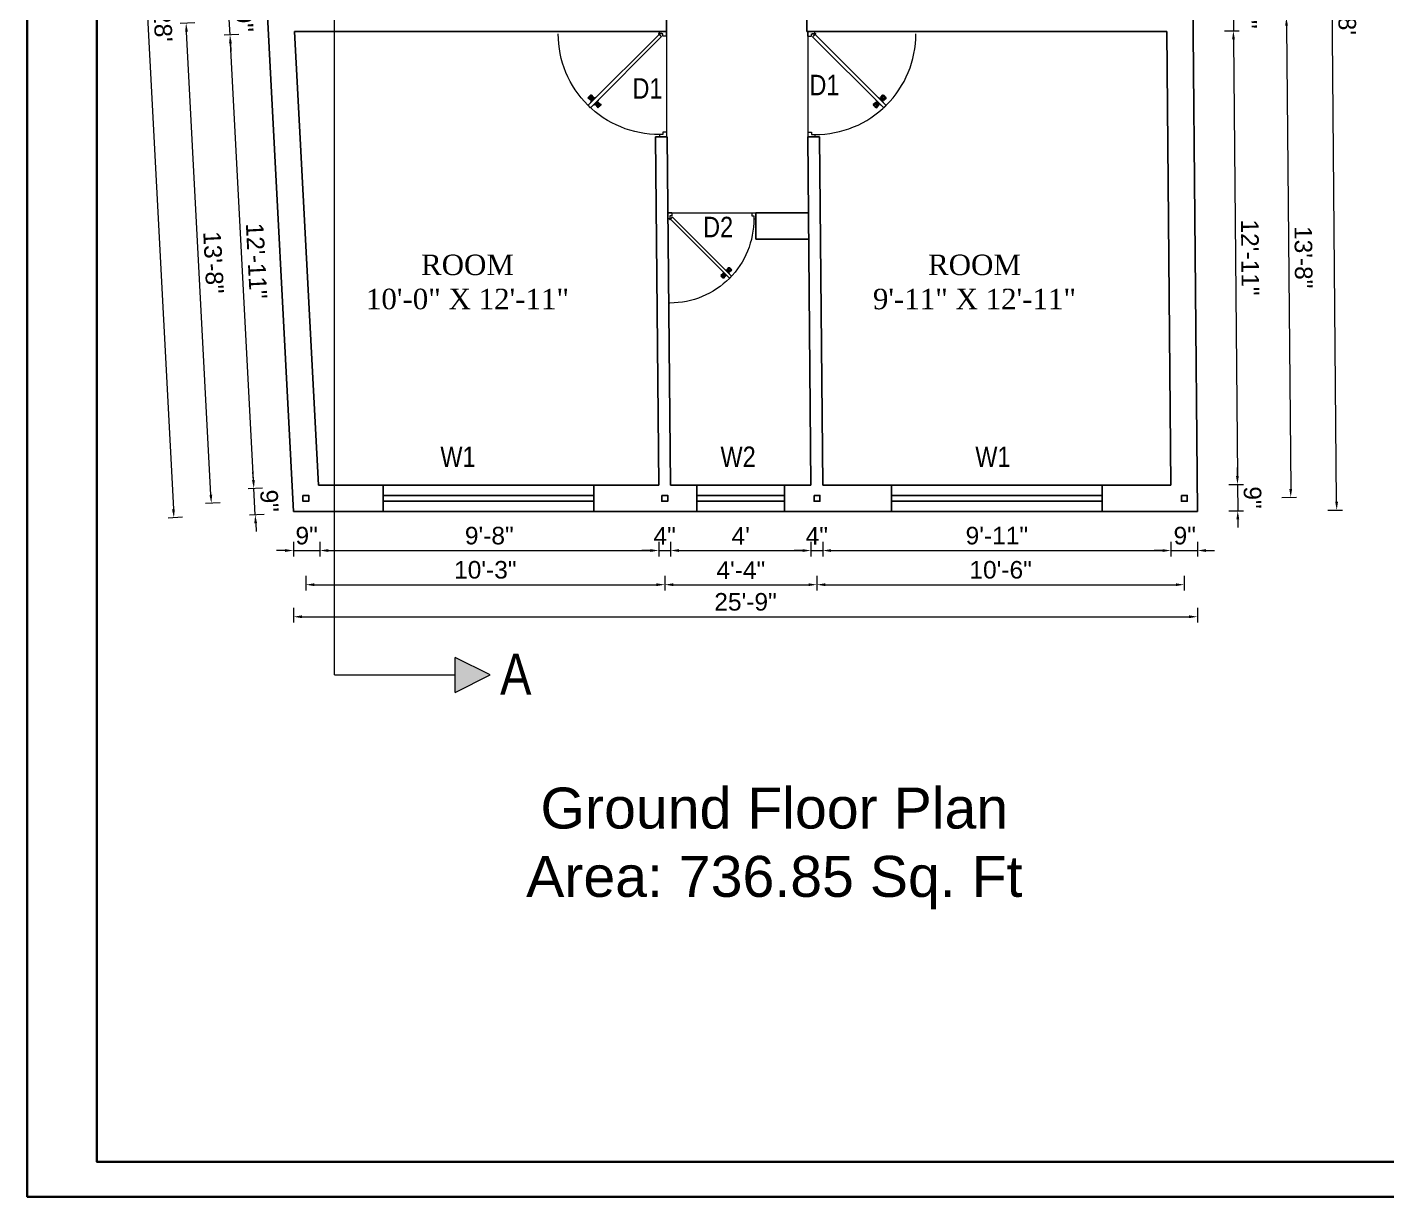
# Model space of a CAD drawing. Header units: inches. Extents: x 380359 to 404964, y -48881 to -44155.
# Drawn here: x 395601 to 396065.6, y -48221.1 to -47821.4 of the extents above; entities that cross this region are included whole.
import ezdxf

# ---------------------------------------------------------------- set-up
doc = ezdxf.new("R2010")
doc.units = ezdxf.units.IN
doc.header["$LTSCALE"] = 2
doc.header["$MEASUREMENT"] = 0
doc.header["$PDMODE"] = 34
doc.layers.get('0').update_dxf_attribs({"linetype": 'CONTINUOUS'})
doc.layers.get('DEFPOINTS').update_dxf_attribs({"color": 141, "linetype": 'CONTINUOUS'})
for name, color, linetype, lineweight in [('DOOR & WIN', 1, 'CONTINUOUS', 25), ('PUERTAS', 7, 'CONTINUOUS', 9), ('steps', 253, 'CONTINUOUS', 20)]:
    doc.layers.add(name, color=color, linetype=linetype, lineweight=lineweight)
doc.layers.add('Normal Wall', color=7, linetype='CONTINUOUS', lineweight=35, true_color=0xffaf89)
doc.styles.add('Lettring Text', font='arial.ttf')
doc.styles.get("Standard").update_dxf_attribs({"font": 'ARIALN.TTF'})
doc.dimstyles.new('Copy of Standard', dxfattribs={"dimtxt": 6, "dimasz": 2.875, "dimexe": 2, "dimexo": 4, "dimgap": 2, "dimtad": 1, "dimdec": 0, "dimrnd": 1, "dimzin": 0, "dimdsep": 46, "dimlunit": 4, "dimtxsty": 'Lettring Text', "dimcen": 0.1, "dimclrd": 7, "dimclre": 7, "dimclrt": 7, "dimazin": 0, "dimtfac": 0.645, "dimtdec": 0, "dimtmove": 1, "dimatfit": 0, "dimfxl": 3, "dimfxlon": 1, "dimtfillclr": 256, "dimtolj": 1, "dimtzin": 0, "dimlwd": -1, "dimlwe": -1, "dimarcsym": 2})

# ---------------------------------------------------------------- blocks, each defined once
blk = doc.blocks.new('2ft6in')
at = {"layer": 'PUERTAS', "color": 2}
for p, q in [((0.84, 2.1), (21.02, 22.28)), ((21.71, 21.6), (1.47, 1.37)), ((18.33, 21.76), (18.31, 21.77)), ((21.71, 21.6), (21.02, 22.28)), ((21.18, 18.9), (21.2, 18.89)), ((0, 2), (0, 0)), ((0.6, 2), (0, 2)), ((1.33, 0), (0, 0)), ((0.6, 1.26), (0.6, 2.04)), ((0.67, 1.26), (0.6, 1.26)), ((0.67, 1.26), (0.67, 2.01)), ((0.67, 1), (0.67, 1.26)), ((1.33, 1), (0.67, 1)), ((1.31, 1.53), (0.79, 2.06)), ((1.36, 1.58), (0.81, 2.12)), ((1.36, 1.58), (1.31, 1.53)), ((1.47, 1.37), (1.31, 1.53)), ((1.33, 0), (1.33, 1)), ((28.67, 0), (28.67, 1)), ((28.67, 1), (29.33, 1)), ((28.67, 0), (30, 0)), ((29.33, 1), (29.33, 2)), ((29.33, 2), (30, 2)), ((30, 0), (30, 2))]:
    blk.add_line(p, q, dxfattribs=at)
at = {"layer": 'PUERTAS', "color": 8}
for p, q in [((18.81, 20.78), (18.04, 21.4)), ((18.86, 20.83), (18.08, 21.46)), ((18.95, 20.92), (18.2, 21.58)), ((18.44, 21.9), (18.31, 21.77)), ((19.07, 21.03), (18.34, 21.72)), ((18.44, 21.9), (18.56, 22.02)), ((18.58, 22.01), (18.56, 22.02)), ((19.3, 21.26), (18.61, 22)), ((19.42, 21.38), (18.75, 22.14)), ((19.51, 21.48), (18.88, 22.26)), ((18.91, 20.27), (19.19, 20.69)), ((19.55, 21.53), (18.93, 22.3)), ((19.13, 20.8), (19.03, 20.9)), ((19.15, 20.82), (19.05, 20.92)), ((19.09, 20.44), (19.25, 20.76)), ((19.19, 20.87), (19.1, 20.96)), ((19.25, 20.93), (19.16, 21.02)), ((19.28, 20.63), (19.32, 20.83)), ((19.4, 21.08), (19.31, 21.17)), ((19.47, 21.15), (19.38, 21.24)), ((19.43, 20.78), (19.4, 20.9)), ((19.51, 21.19), (19.42, 21.28)), ((19.55, 20.91), (19.43, 20.94)), ((19.53, 21.21), (19.44, 21.3)), ((19.7, 21.06), (19.51, 21.01)), ((19.89, 21.24), (19.58, 21.08)), ((20.07, 21.42), (19.64, 21.15)), ((19.69, 19.49), (20.12, 19.76)), ((19.87, 19.67), (20.18, 19.83)), ((20.06, 19.85), (20.25, 19.9)), ((20.21, 20), (20.33, 19.97)), ((20.21, 19.38), (20.83, 18.61)), ((20.23, 19.7), (20.32, 19.61)), ((20.25, 19.72), (20.34, 19.63)), ((20.25, 19.43), (20.88, 18.65)), ((20.29, 19.76), (20.38, 19.67)), ((20.33, 20.13), (20.36, 20.01)), ((20.34, 19.53), (21, 18.77)), ((20.36, 19.83), (20.45, 19.74)), ((20.48, 20.28), (20.44, 20.08)), ((20.46, 19.64), (21.14, 18.91)), ((20.5, 19.98), (20.6, 19.89)), ((20.67, 20.47), (20.51, 20.15)), ((20.85, 20.64), (20.57, 20.22)), ((20.57, 20.04), (20.66, 19.95)), ((20.61, 20.09), (20.7, 19.99)), ((20.63, 20.11), (20.72, 20.01)), ((20.69, 19.87), (21.42, 19.19)), ((20.81, 19.99), (21.56, 19.33)), ((20.9, 20.08), (21.68, 19.45)), ((20.95, 20.13), (21.72, 19.51)), ((21.32, 19.01), (21.2, 18.89)), ((21.32, 19.01), (21.44, 19.14)), ((21.43, 19.15), (21.44, 19.14)), ((0, 0), (30, 0))]:
    blk.add_line(p, q, dxfattribs=at)
at = {"layer": 'PUERTAS', "color": 1}
for p, q in [((18.06, 21.44), (18.48, 21.86)), ((18.74, 20.79), (18.06, 21.34)), ((18.08, 21.51), (18.45, 21.88)), ((18.11, 21.49), (18.08, 21.51)), ((18.82, 22.25), (18.45, 21.88)), ((18.9, 22.28), (18.48, 21.86)), ((18.84, 22.23), (18.82, 22.25)), ((18.83, 20.8), (19.18, 21.15)), ((18.84, 20.21), (19.1, 20.6)), ((18.85, 20.11), (18.84, 20.12)), ((18.92, 20.89), (18.93, 20.88)), ((19.54, 21.59), (18.99, 22.27)), ((19.02, 20.88), (19.24, 21.1)), ((19.12, 20.8), (19.03, 20.89)), ((19.1, 20.7), (19.11, 20.69)), ((19.1, 20.6), (19.1, 20.6)), ((19.11, 20.79), (19.33, 21.01)), ((19.54, 21.5), (19.18, 21.15)), ((19.45, 21.31), (19.24, 21.1)), ((19.55, 21.22), (19.33, 21.01)), ((19.45, 21.41), (19.45, 21.41)), ((19.54, 21.22), (19.45, 21.31)), ((19.53, 19.43), (19.54, 19.42)), ((19.64, 21.23), (19.64, 21.23)), ((19.64, 19.42), (20.02, 19.67)), ((19.74, 21.24), (19.73, 21.23)), ((20.12, 21.49), (19.74, 21.24)), ((20.02, 19.67), (20.03, 19.68)), ((20.12, 19.68), (20.12, 19.68)), ((20.21, 19.69), (20.43, 19.9)), ((20.22, 21.48), (20.22, 21.49)), ((20.22, 19.41), (20.57, 19.76)), ((20.22, 19.69), (20.31, 19.6)), ((20.22, 19.32), (20.76, 18.64)), ((20.31, 19.6), (20.52, 19.81)), ((20.31, 19.5), (20.31, 19.5)), ((20.65, 20.12), (20.43, 19.9)), ((20.74, 20.03), (20.52, 19.81)), ((20.93, 20.11), (20.57, 19.76)), ((20.64, 20.11), (20.73, 20.02)), ((20.66, 20.31), (20.65, 20.31)), ((20.65, 20.21), (20.65, 20.22)), ((20.91, 20.7), (20.66, 20.31)), ((20.84, 20.02), (20.83, 20.03)), ((20.86, 18.63), (21.28, 19.05)), ((20.91, 20.8), (20.91, 20.79)), ((20.91, 18.68), (20.94, 18.66)), ((20.94, 18.66), (21.31, 19.03)), ((21.02, 20.12), (21.7, 19.57)), ((21.7, 19.47), (21.28, 19.05)), ((21.67, 19.4), (21.31, 19.03)), ((21.65, 19.42), (21.67, 19.4))]:
    blk.add_line(p, q, dxfattribs=at)
at = {"layer": 'PUERTAS', "color": 2}
for radius in [0.129, 0.0627]:
    blk.add_circle((0.68, 2.14), radius, dxfattribs=at)
at = {"layer": 'PUERTAS', "color": 8}
blk.add_arc((0.68, 2.14), 28.65, 359.7285, 90.0333, dxfattribs=at)
at = {"layer": 'PUERTAS', "color": 1}
for centre, start, end in [((18.78, 20.84), 231.0764, 315), ((18.89, 20.16), 135, 225), ((18.94, 22.23), 38.9236, 135), ((18.97, 20.93), 225, 315), ((19.16, 20.74), 135, 219.7428), ((19.06, 20.65), 315, 39.7428), ((19.4, 21.36), 315, 45), ((19.49, 21.55), 315, 38.9236), ((19.59, 19.47), 225, 315), ((19.6, 21.18), 50.2572, 135), ((19.68, 21.28), 230.2572, 315), ((20.07, 19.63), 50.2572, 135), ((20.17, 21.44), 45, 135), ((20.16, 19.73), 230.2572, 315), ((20.27, 19.36), 135, 218.9236), ((20.35, 19.55), 135, 225), ((20.7, 20.26), 135, 219.7428), ((20.6, 20.17), 315, 39.7428), ((20.78, 19.98), 45, 135), ((20.82, 18.68), 218.9236, 315), ((20.87, 20.75), 315, 45), ((20.98, 20.07), 51.0764, 135), ((21.65, 19.52), 315, 51.0764)]:
    blk.add_arc(centre, 0.0667, start, end, dxfattribs=at)
blk = doc.blocks.new('*U234')
at = {"color": 3}
blk.add_blockref('2ft6in', (0, 0), dxfattribs=at)
blk = doc.blocks.new('3ft')
at = {"layer": 'PUERTAS', "color": 6}
for p, q in [((1.01, 2.52), (25.23, 26.74)), ((26.05, 25.92), (1.77, 1.64)), ((26.05, 25.92), (25.23, 26.74)), ((0, 2.4), (0, 0)), ((0.72, 2.4), (0, 2.4)), ((1.6, 0), (0, 0)), ((0.72, 1.52), (0.72, 2.44)), ((0.8, 1.52), (0.72, 1.52)), ((0.8, 1.52), (0.8, 2.41)), ((0.8, 1.2), (0.8, 1.52)), ((1.6, 1.2), (0.8, 1.2)), ((1.57, 1.84), (0.94, 2.47)), ((1.63, 1.89), (0.97, 2.55)), ((1.63, 1.89), (1.57, 1.84)), ((1.77, 1.64), (1.57, 1.84)), ((1.6, 0), (1.6, 1.2)), ((34.4, 0), (34.4, 1.2)), ((34.4, 1.2), (35.2, 1.2)), ((34.4, 0), (36, 0)), ((35.2, 1.2), (35.2, 2.4)), ((35.2, 2.4), (36, 2.4)), ((36, 0), (36, 2.4))]:
    blk.add_line(p, q, dxfattribs=at)
at = {"layer": 'PUERTAS', "color": 8}
for p, q in [((22.57, 24.94), (21.65, 25.68)), ((22.63, 24.99), (21.69, 25.75)), ((22.74, 25.1), (21.84, 25.9)), ((22.13, 26.28), (21.98, 26.13)), ((22.88, 25.24), (22.01, 26.06)), ((22.13, 26.28), (22.27, 26.42)), ((22.29, 26.41), (22.27, 26.42)), ((23.16, 25.52), (22.34, 26.39)), ((23.3, 25.66), (22.5, 26.56)), ((23.41, 25.77), (22.65, 26.71)), ((22.69, 24.32), (23.02, 24.83)), ((23.46, 25.83), (22.72, 26.75)), ((22.95, 24.96), (22.84, 25.07)), ((22.98, 24.99), (22.86, 25.1)), ((23.03, 25.04), (22.91, 25.15)), ((22.91, 24.53), (23.1, 24.91)), ((23.11, 25.12), (22.99, 25.23)), ((23.13, 24.76), (23.18, 24.99)), ((23.28, 25.3), (23.17, 25.41)), ((23.36, 25.37), (23.25, 25.49)), ((23.31, 24.94), (23.28, 25.08)), ((23.41, 25.43), (23.3, 25.54)), ((23.46, 25.09), (23.32, 25.13)), ((23.44, 25.45), (23.33, 25.56)), ((23.64, 25.27), (23.41, 25.22)), ((23.87, 25.49), (23.49, 25.3)), ((24.08, 25.71), (23.57, 25.38)), ((23.63, 23.38), (24.14, 23.72)), ((23.84, 23.6), (24.22, 23.79)), ((24.07, 23.82), (24.3, 23.88)), ((24.25, 24), (24.39, 23.97)), ((24.25, 23.26), (24.99, 22.34)), ((24.27, 23.64), (24.38, 23.53)), ((24.3, 23.67), (24.41, 23.56)), ((24.3, 23.32), (25.06, 22.38)), ((24.35, 23.72), (24.46, 23.61)), ((24.4, 24.15), (24.43, 24.01)), ((24.41, 23.43), (25.2, 22.53)), ((24.43, 23.8), (24.54, 23.69)), ((24.58, 24.33), (24.52, 24.1)), ((24.55, 23.57), (25.37, 22.7)), ((24.6, 23.97), (24.72, 23.86)), ((24.8, 24.56), (24.61, 24.18)), ((25.02, 24.77), (24.68, 24.26)), ((24.68, 24.05), (24.79, 23.94)), ((24.73, 24.1), (24.85, 23.99)), ((24.76, 24.13), (24.87, 24.02)), ((24.83, 23.85), (25.7, 23.03)), ((24.97, 23.99), (25.87, 23.2)), ((25.08, 24.1), (26.02, 23.34)), ((25.14, 24.15), (26.06, 23.41)), ((25.58, 22.82), (25.43, 22.67)), ((25.58, 22.82), (25.73, 22.97)), ((25.72, 22.98), (25.73, 22.97)), ((0, 0), (36, 0))]:
    blk.add_line(p, q, dxfattribs=at)
at = {"layer": 'PUERTAS', "color": 1}
for p, q in [((21.67, 25.73), (22.17, 26.23)), ((22.49, 24.95), (21.67, 25.61)), ((21.7, 25.82), (22.14, 26.26)), ((21.73, 25.79), (21.7, 25.82)), ((22.58, 26.7), (22.14, 26.26)), ((22.67, 26.73), (22.17, 26.23)), ((22.61, 26.67), (22.58, 26.7)), ((22.6, 24.96), (23.02, 25.38)), ((22.61, 24.25), (22.92, 24.72)), ((22.62, 24.13), (22.61, 24.14)), ((22.7, 25.07), (22.71, 25.06)), ((23.45, 25.91), (22.79, 26.73)), ((22.82, 25.06), (23.08, 25.32)), ((22.94, 24.95), (22.83, 25.07)), ((22.92, 24.72), (22.92, 24.72)), ((22.93, 24.94), (23.19, 25.21)), ((22.93, 24.84), (22.93, 24.83)), ((23.44, 25.81), (23.02, 25.38)), ((23.34, 25.58), (23.08, 25.32)), ((23.46, 25.47), (23.19, 25.21)), ((23.33, 25.7), (23.34, 25.69)), ((23.45, 25.46), (23.33, 25.57)), ((23.44, 23.31), (23.45, 23.3)), ((23.56, 23.3), (24.03, 23.61)), ((23.57, 25.47), (23.57, 25.47)), ((24.15, 25.79), (23.68, 25.48)), ((23.68, 25.48), (23.68, 25.48)), ((24.03, 23.61), (24.03, 23.62)), ((24.14, 23.62), (24.14, 23.62)), ((24.25, 23.62), (24.51, 23.89)), ((24.27, 25.78), (24.26, 25.79)), ((24.26, 23.29), (24.69, 23.71)), ((24.26, 23.63), (24.37, 23.52)), ((24.37, 23.52), (24.63, 23.77)), ((24.37, 23.4), (24.37, 23.4)), ((24.78, 24.15), (24.51, 23.89)), ((24.89, 24.03), (24.63, 23.77)), ((25.11, 24.14), (24.69, 23.71)), ((24.77, 24.14), (24.88, 24.03)), ((24.79, 24.38), (24.78, 24.37)), ((24.78, 24.26), (24.78, 24.26)), ((25.1, 24.84), (24.79, 24.38)), ((25, 24.03), (25, 24.03)), ((25.09, 24.96), (25.1, 24.95)), ((25.22, 24.14), (26.03, 23.48)), ((26.04, 23.37), (25.54, 22.86)), ((26.01, 23.27), (25.57, 22.83)), ((25.98, 23.3), (26.01, 23.27)), ((24.26, 23.18), (24.92, 22.37)), ((25.04, 22.36), (25.54, 22.86)), ((25.1, 22.42), (25.13, 22.39)), ((25.13, 22.39), (25.57, 22.83))]:
    blk.add_line(p, q, dxfattribs=at)
at = {"layer": 'PUERTAS', "color": 2}
for p, q in [((21.99, 26.11), (21.98, 26.13)), ((25.42, 22.68), (25.43, 22.67))]:
    blk.add_line(p, q, dxfattribs=at)
at = {"layer": 'PUERTAS', "color": 6}
for radius in [0.155, 0.0752]:
    blk.add_circle((0.82, 2.56), radius, dxfattribs=at)
blk.add_arc((0.82, 2.56), 34.38, 359.7285, 90.0333, dxfattribs=at)
at = {"layer": 'PUERTAS', "color": 1}
for centre, start, end in [((22.54, 25.01), 231.0764, 315), ((22.67, 24.2), 135, 225), ((22.73, 26.68), 38.9236, 135), ((22.77, 25.12), 225, 315), ((22.99, 24.89), 135, 219.7428), ((22.87, 24.78), 315, 39.7428), ((23.28, 25.63), 315, 45), ((23.39, 25.86), 315, 38.9236), ((23.51, 23.36), 225, 315), ((23.51, 25.41), 50.2572, 135), ((23.62, 25.53), 230.2572, 315), ((24.09, 23.56), 50.2572, 135), ((24.2, 23.68), 230.2572, 315), ((24.2, 25.73), 45, 135), ((24.32, 23.23), 135, 218.9236), ((24.42, 23.46), 135, 225), ((24.84, 24.31), 135, 219.7428), ((24.72, 24.21), 315, 39.7428), ((24.94, 23.98), 45, 135), ((25.04, 24.89), 315, 45), ((25.17, 24.08), 51.0764, 135), ((25.98, 23.42), 315, 51.0764), ((24.98, 22.42), 218.9236, 315)]:
    blk.add_arc(centre, 0.08, start, end, dxfattribs=at)
blk = doc.blocks.new('*U222')
at = {"color": 3, "xscale": -1}
blk.add_blockref('3ft', (42, 0), dxfattribs=at)
blk = doc.blocks.new('*D569')
at = {"layer": 'DEFPOINTS', "color": 0, "ltscale": 0.5, "transparency": 16777216}
for p in [(395691.98, -47986.89), (395700.97, -47986.89), (395700.97, -48000.25)]:
    blk.add_point(p, dxfattribs=at)
at = {"layer": 'steps', "color": 7, "ltscale": 0.5, "transparency": 16777216}
for p, q in [((395689.11, -48000.25), (395686.23, -48000.25)), ((395691.98, -47997.25), (395691.98, -48002.25)), ((395691.98, -48000.25), (395700.97, -48000.25)), ((395700.97, -47997.25), (395700.97, -48002.25)), ((395703.85, -48000.25), (395706.72, -48000.25))]:
    blk.add_line(p, q, dxfattribs=at)
for points in [[(395689.11, -47999.77), (395689.11, -48000.73), (395691.98, -48000.25)], [(395703.85, -47999.77), (395703.85, -48000.73), (395700.97, -48000.25)]]:
    blk.add_solid(points, dxfattribs=at)
at = {"layer": 'steps', "color": 7, "ltscale": 0.5, "transparency": 16777216, "insert": (395696.48, -47995.19), "char_height": 6, "attachment_point": 5, "style": 'Lettring Text'}
blk.add_mtext('\\A1;9"', dxfattribs=at)
blk = doc.blocks.new('*D558')
at = {"layer": 'DEFPOINTS', "color": 0, "ltscale": 0.5, "transparency": 16777216}
for p in [(395816.8, -47977.89), (395700.97, -47986.89), (395816.8, -48000.25)]:
    blk.add_point(p, dxfattribs=at)
at = {"layer": 'steps', "color": 7, "ltscale": 0.5, "transparency": 16777216}
for p, q in [((395700.97, -47997.25), (395700.97, -48002.25)), ((395703.85, -48000.25), (395813.93, -48000.25)), ((395816.8, -47997.25), (395816.8, -48002.25))]:
    blk.add_line(p, q, dxfattribs=at)
for points in [[(395703.85, -47999.77), (395703.85, -48000.73), (395700.97, -48000.25)], [(395813.93, -47999.77), (395813.93, -48000.73), (395816.8, -48000.25)]]:
    blk.add_solid(points, dxfattribs=at)
at = {"layer": 'steps', "color": 7, "ltscale": 0.5, "transparency": 16777216, "insert": (395758.89, -47995.19), "char_height": 6, "attachment_point": 5, "style": 'Lettring Text'}
blk.add_mtext('\\A1;9\'-8"', dxfattribs=at)
blk = doc.blocks.new('*D559')
at = {"layer": 'DEFPOINTS', "color": 0, "ltscale": 0.5, "transparency": 16777216}
for p in [(395816.8, -47977.89), (395820.8, -47977.85), (395820.8, -48000.25)]:
    blk.add_point(p, dxfattribs=at)
at = {"layer": 'steps', "color": 7, "ltscale": 0.5, "transparency": 16777216}
for p, q in [((395813.93, -48000.25), (395811.05, -48000.25)), ((395816.8, -47997.25), (395816.8, -48002.25)), ((395816.8, -48000.25), (395820.8, -48000.25)), ((395820.8, -47997.25), (395820.8, -48002.25)), ((395823.68, -48000.25), (395826.55, -48000.25))]:
    blk.add_line(p, q, dxfattribs=at)
for points in [[(395813.93, -47999.77), (395813.93, -48000.73), (395816.8, -48000.25)], [(395823.68, -47999.77), (395823.68, -48000.73), (395820.8, -48000.25)]]:
    blk.add_solid(points, dxfattribs=at)
at = {"layer": 'steps', "color": 7, "ltscale": 0.5, "transparency": 16777216, "insert": (395818.8, -47995.25), "char_height": 6, "attachment_point": 5, "style": 'Lettring Text'}
blk.add_mtext('\\A1;4"', dxfattribs=at)
blk = doc.blocks.new('*D560')
at = {"layer": 'DEFPOINTS', "color": 0, "ltscale": 0.5, "transparency": 16777216}
for p in [(395820.8, -47977.85), (395868.8, -47977.89), (395868.8, -48000.25)]:
    blk.add_point(p, dxfattribs=at)
at = {"layer": 'steps', "color": 7, "ltscale": 0.5, "transparency": 16777216}
for p, q in [((395820.8, -47997.25), (395820.8, -48002.25)), ((395823.68, -48000.25), (395865.93, -48000.25)), ((395868.8, -47997.25), (395868.8, -48002.25))]:
    blk.add_line(p, q, dxfattribs=at)
for points in [[(395823.68, -47999.77), (395823.68, -48000.73), (395820.8, -48000.25)], [(395865.93, -47999.77), (395865.93, -48000.73), (395868.8, -48000.25)]]:
    blk.add_solid(points, dxfattribs=at)
at = {"layer": 'steps', "color": 7, "ltscale": 0.5, "transparency": 16777216, "insert": (395844.8, -47995.25), "char_height": 6, "attachment_point": 5, "style": 'Lettring Text'}
blk.add_mtext("\\A1;4'", dxfattribs=at)
blk = doc.blocks.new('*D561')
at = {"layer": 'DEFPOINTS', "color": 0, "ltscale": 0.5, "transparency": 16777216}
for p in [(395868.8, -47977.89), (395872.8, -47977.85), (395872.8, -48000.25)]:
    blk.add_point(p, dxfattribs=at)
at = {"layer": 'steps', "color": 7, "ltscale": 0.5, "transparency": 16777216}
for p, q in [((395865.93, -48000.25), (395863.05, -48000.25)), ((395868.8, -47997.25), (395868.8, -48002.25)), ((395868.8, -48000.25), (395872.8, -48000.25)), ((395872.8, -47997.25), (395872.8, -48002.25)), ((395875.68, -48000.25), (395878.55, -48000.25))]:
    blk.add_line(p, q, dxfattribs=at)
for points in [[(395865.93, -47999.77), (395865.93, -48000.73), (395868.8, -48000.25)], [(395875.68, -47999.77), (395875.68, -48000.73), (395872.8, -48000.25)]]:
    blk.add_solid(points, dxfattribs=at)
at = {"layer": 'steps', "color": 7, "ltscale": 0.5, "transparency": 16777216, "insert": (395870.8, -47995.25), "char_height": 6, "attachment_point": 5, "style": 'Lettring Text'}
blk.add_mtext('\\A1;4"', dxfattribs=at)
blk = doc.blocks.new('*D562')
at = {"layer": 'DEFPOINTS', "color": 0, "ltscale": 0.5, "transparency": 16777216}
for p in [(395872.8, -47977.85), (395991.81, -47977.89), (395991.81, -48000.25)]:
    blk.add_point(p, dxfattribs=at)
at = {"layer": 'steps', "color": 7, "ltscale": 0.5, "transparency": 16777216}
for p, q in [((395872.8, -47997.25), (395872.8, -48002.25)), ((395875.68, -48000.25), (395988.93, -48000.25)), ((395991.81, -47997.25), (395991.81, -48002.25))]:
    blk.add_line(p, q, dxfattribs=at)
for points in [[(395875.68, -47999.77), (395875.68, -48000.73), (395872.8, -48000.25)], [(395988.93, -47999.77), (395988.93, -48000.73), (395991.81, -48000.25)]]:
    blk.add_solid(points, dxfattribs=at)
at = {"layer": 'steps', "color": 7, "ltscale": 0.5, "transparency": 16777216, "insert": (395932.31, -47995.19), "char_height": 6, "attachment_point": 5, "style": 'Lettring Text'}
blk.add_mtext('\\A1;9\'-11"', dxfattribs=at)
blk = doc.blocks.new('*D563')
at = {"layer": 'DEFPOINTS', "color": 0, "ltscale": 0.5, "transparency": 16777216}
for p in [(395991.81, -47977.89), (396000.89, -47986.89), (396000.89, -48000.25)]:
    blk.add_point(p, dxfattribs=at)
at = {"layer": 'steps', "color": 7, "ltscale": 0.5, "transparency": 16777216}
for p, q in [((395988.93, -48000.25), (395986.06, -48000.25)), ((395991.81, -47997.25), (395991.81, -48002.25)), ((395991.81, -48000.25), (396000.89, -48000.25)), ((396000.89, -47997.25), (396000.89, -48002.25)), ((396003.77, -48000.25), (396006.64, -48000.25))]:
    blk.add_line(p, q, dxfattribs=at)
for points in [[(395988.93, -47999.77), (395988.93, -48000.73), (395991.81, -48000.25)], [(396003.77, -47999.77), (396003.77, -48000.73), (396000.89, -48000.25)]]:
    blk.add_solid(points, dxfattribs=at)
at = {"layer": 'steps', "color": 7, "ltscale": 0.5, "transparency": 16777216, "insert": (395996.51, -47995.19), "char_height": 6, "attachment_point": 5, "style": 'Lettring Text'}
blk.add_mtext('\\A1;9"', dxfattribs=at)
blk = doc.blocks.new('*D564')
at = {"layer": 'DEFPOINTS', "color": 0, "ltscale": 0.5, "transparency": 16777216}
for p in [(395696.23, -47982.39), (395818.84, -47982.39), (395818.84, -48011.92)]:
    blk.add_point(p, dxfattribs=at)
at = {"layer": 'steps', "color": 7, "ltscale": 0.5, "transparency": 16777216}
for p, q in [((395696.23, -48008.92), (395696.23, -48013.92)), ((395818.84, -48008.92), (395818.84, -48013.92)), ((395699.1, -48011.92), (395815.97, -48011.92))]:
    blk.add_line(p, q, dxfattribs=at)
for points in [[(395699.1, -48011.44), (395699.1, -48012.4), (395696.23, -48011.92)], [(395815.97, -48011.44), (395815.97, -48012.4), (395818.84, -48011.92)]]:
    blk.add_solid(points, dxfattribs=at)
at = {"layer": 'steps', "color": 7, "ltscale": 0.5, "transparency": 16777216, "insert": (395757.53, -48006.86), "char_height": 6, "attachment_point": 5, "style": 'Lettring Text'}
blk.add_mtext('\\A1;10\'-3"', dxfattribs=at)
blk = doc.blocks.new('*D565')
at = {"layer": 'DEFPOINTS', "color": 0, "ltscale": 0.5, "transparency": 16777216}
for p in [(395818.84, -47982.39), (395870.84, -47982.39), (395870.84, -48011.92)]:
    blk.add_point(p, dxfattribs=at)
at = {"layer": 'steps', "color": 7, "ltscale": 0.5, "transparency": 16777216}
for p, q in [((395818.84, -48008.92), (395818.84, -48013.92)), ((395870.84, -48008.92), (395870.84, -48013.92)), ((395821.72, -48011.92), (395867.97, -48011.92))]:
    blk.add_line(p, q, dxfattribs=at)
for points in [[(395821.72, -48011.44), (395821.72, -48012.4), (395818.84, -48011.92)], [(395867.97, -48011.44), (395867.97, -48012.4), (395870.84, -48011.92)]]:
    blk.add_solid(points, dxfattribs=at)
at = {"layer": 'steps', "color": 7, "ltscale": 0.5, "transparency": 16777216, "insert": (395844.84, -48006.92), "char_height": 6, "attachment_point": 5, "style": 'Lettring Text'}
blk.add_mtext('\\A1;4\'-4"', dxfattribs=at)
blk = doc.blocks.new('*D566')
at = {"layer": 'DEFPOINTS', "color": 0, "ltscale": 0.5, "transparency": 16777216}
for p in [(395870.84, -47982.39), (395996.35, -47982.39), (395996.35, -48011.92)]:
    blk.add_point(p, dxfattribs=at)
at = {"layer": 'steps', "color": 7, "ltscale": 0.5, "transparency": 16777216}
for p, q in [((395870.84, -48008.92), (395870.84, -48013.92)), ((395996.35, -48008.92), (395996.35, -48013.92)), ((395873.72, -48011.92), (395993.47, -48011.92))]:
    blk.add_line(p, q, dxfattribs=at)
for points in [[(395873.72, -48011.44), (395873.72, -48012.4), (395870.84, -48011.92)], [(395993.47, -48011.44), (395993.47, -48012.4), (395996.35, -48011.92)]]:
    blk.add_solid(points, dxfattribs=at)
at = {"layer": 'steps', "color": 7, "ltscale": 0.5, "transparency": 16777216, "insert": (395933.6, -48006.86), "char_height": 6, "attachment_point": 5, "style": 'Lettring Text'}
blk.add_mtext('\\A1;10\'-6"', dxfattribs=at)
blk = doc.blocks.new('*D567')
at = {"layer": 'DEFPOINTS', "color": 0, "ltscale": 0.5, "transparency": 16777216}
for p in [(395691.98, -47986.89), (396000.89, -47986.89), (396000.89, -48022.87)]:
    blk.add_point(p, dxfattribs=at)
at = {"layer": 'steps', "color": 7, "ltscale": 0.5, "transparency": 16777216}
for p, q in [((395691.98, -48019.87), (395691.98, -48024.87)), ((396000.89, -48019.87), (396000.89, -48024.87)), ((395694.86, -48022.87), (395998.02, -48022.87))]:
    blk.add_line(p, q, dxfattribs=at)
for points in [[(395694.86, -48022.39), (395694.86, -48023.35), (395691.98, -48022.87)], [(395998.02, -48022.39), (395998.02, -48023.35), (396000.89, -48022.87)]]:
    blk.add_solid(points, dxfattribs=at)
at = {"layer": 'steps', "color": 7, "ltscale": 0.5, "transparency": 16777216, "insert": (395846.44, -48017.81), "char_height": 6, "attachment_point": 5, "style": 'Lettring Text'}
blk.add_mtext('\\A1;25\'-9"', dxfattribs=at)
blk = doc.blocks.new('*D570')
at = {"layer": 'DEFPOINTS', "color": 0, "ltscale": 0.5, "transparency": 16777216}
for p in [(395700.5, -47977.89), (395678.45, -47979.05), (395700.97, -47986.89)]:
    blk.add_point(p, dxfattribs=at)
at = {"layer": 'steps', "color": 7, "ltscale": 0.5, "transparency": 16777216}
for p, q in [((395678.3, -47976.18), (395678.15, -47973.31)), ((395681.44, -47978.89), (395676.45, -47979.15)), ((395678.92, -47988.05), (395678.45, -47979.05)), ((395681.92, -47987.89), (395676.92, -47988.15)), ((395679.07, -47990.92), (395679.22, -47993.79))]:
    blk.add_line(p, q, dxfattribs=at)
for points in [[(395678.77, -47976.15), (395677.82, -47976.2), (395678.45, -47979.05)], [(395679.55, -47990.89), (395678.59, -47990.94), (395678.92, -47988.05)]]:
    blk.add_solid(points, dxfattribs=at)
at = {"layer": 'steps', "color": 7, "ltscale": 0.5, "transparency": 16777216, "insert": (395683.74, -47983.28), "char_height": 6, "attachment_point": 5, "rotation": 273.008, "style": 'Lettring Text'}
blk.add_mtext('\\A1;9"', dxfattribs=at)
blk = doc.blocks.new('*D571')
at = {"layer": 'DEFPOINTS', "color": 0, "ltscale": 0.5, "transparency": 16777216}
for p in [(395670.3, -47824.05), (395692.35, -47822.89), (395700.5, -47977.89)]:
    blk.add_point(p, dxfattribs=at)
at = {"layer": 'steps', "color": 7, "ltscale": 0.5, "transparency": 16777216}
for p, q in [((395673.3, -47823.89), (395668.3, -47824.15)), ((395678.3, -47976.18), (395670.45, -47826.92)), ((395681.44, -47978.89), (395676.45, -47979.15))]:
    blk.add_line(p, q, dxfattribs=at)
for points in [[(395670.93, -47826.89), (395669.97, -47826.94), (395670.3, -47824.05)], [(395678.77, -47976.15), (395677.82, -47976.2), (395678.45, -47979.05)]]:
    blk.add_solid(points, dxfattribs=at)
at = {"layer": 'steps', "color": 7, "ltscale": 0.5, "transparency": 16777216, "insert": (395679.38, -47901.29), "char_height": 6, "attachment_point": 5, "rotation": 273.008, "style": 'Lettring Text'}
blk.add_mtext('\\A1;12\'-11"', dxfattribs=at)
blk = doc.blocks.new('*D572')
at = {"layer": 'DEFPOINTS', "color": 0, "ltscale": 0.5, "transparency": 16777216}
for p in [(395669.83, -47815.07), (395692.35, -47813.89), (395692.35, -47822.89)]:
    blk.add_point(p, dxfattribs=at)
at = {"layer": 'steps', "color": 7, "ltscale": 0.5, "transparency": 16777216}
for p, q in [((395669.68, -47812.2), (395669.53, -47809.33)), ((395672.83, -47814.92), (395667.83, -47815.18)), ((395670.3, -47824.05), (395669.83, -47815.07)), ((395673.3, -47823.89), (395668.3, -47824.15)), ((395670.45, -47826.92), (395670.6, -47829.79))]:
    blk.add_line(p, q, dxfattribs=at)
for points in [[(395670.16, -47812.18), (395669.2, -47812.23), (395669.83, -47815.07)], [(395670.93, -47826.89), (395669.97, -47826.94), (395670.3, -47824.05)]]:
    blk.add_solid(points, dxfattribs=at)
at = {"layer": 'steps', "color": 7, "ltscale": 0.5, "transparency": 16777216, "insert": (395675.12, -47819.3), "char_height": 6, "attachment_point": 5, "rotation": 273.008, "style": 'Lettring Text'}
blk.add_mtext('\\A1;9"', dxfattribs=at)
blk = doc.blocks.new('*D552')
at = {"layer": 'DEFPOINTS', "color": 0, "ltscale": 0.5, "transparency": 16777216}
for p in [(395655.29, -47820.09), (395687.61, -47818.39), (395696.23, -47982.39)]:
    blk.add_point(p, dxfattribs=at)
at = {"layer": 'steps', "color": 7, "ltscale": 0.5, "transparency": 16777216}
for p, q in [((395658.28, -47819.93), (395653.29, -47820.19)), ((395663.75, -47981.22), (395655.44, -47822.96)), ((395666.9, -47983.93), (395661.91, -47984.19))]:
    blk.add_line(p, q, dxfattribs=at)
for points in [[(395655.92, -47822.93), (395654.96, -47822.98), (395655.29, -47820.09)], [(395664.23, -47981.19), (395663.28, -47981.24), (395663.91, -47984.09)]]:
    blk.add_solid(points, dxfattribs=at)
at = {"layer": 'steps', "color": 7, "ltscale": 0.5, "transparency": 16777216, "insert": (395664.65, -47901.82), "char_height": 6, "attachment_point": 5, "rotation": 273.008, "style": 'Lettring Text'}
blk.add_mtext('\\A1;13\'-8"', dxfattribs=at)
blk = doc.blocks.new('*D542')
at = {"layer": 'DEFPOINTS', "color": 0, "ltscale": 0.5, "transparency": 16777216}
for p in [(395674.33, -47651.35), (395691.96, -47986.89), (395651.12, -47989.04)]:
    blk.add_point(p, dxfattribs=at)
at = {"layer": 'steps', "color": 7, "ltscale": 0.5, "transparency": 16777216}
for p, q in [((395636.49, -47653.34), (395631.5, -47653.6)), ((395633.64, -47656.37), (395650.97, -47986.16)), ((395654.12, -47988.88), (395649.13, -47989.14))]:
    blk.add_line(p, q, dxfattribs=at)
for points in [[(395634.12, -47656.35), (395633.16, -47656.4), (395633.49, -47653.5)], [(395651.45, -47986.14), (395650.49, -47986.19), (395651.12, -47989.04)]]:
    blk.add_solid(points, dxfattribs=at)
at = {"layer": 'steps', "color": 7, "ltscale": 0.5, "transparency": 16777216, "insert": (395647.36, -47821), "char_height": 6, "attachment_point": 5, "rotation": 273.008, "style": 'Lettring Text'}
blk.add_mtext("\\A1;28'", dxfattribs=at)
blk = doc.blocks.new('*D548')
at = {"layer": 'DEFPOINTS', "color": 0, "ltscale": 0.5, "transparency": 16777216}
for p in [(395990.32, -47813.89), (395990.41, -47822.89), (396013.13, -47822.68)]:
    blk.add_point(p, dxfattribs=at)
at = {"layer": 'steps', "color": 7, "ltscale": 0.5, "transparency": 16777216}
for p, q in [((396013.03, -47810.81), (396013, -47807.93)), ((396010.05, -47813.71), (396015.05, -47813.67)), ((396013.05, -47813.68), (396013.13, -47822.68)), ((396010.13, -47822.71), (396015.13, -47822.67)), ((396013.16, -47825.56), (396013.18, -47828.43))]:
    blk.add_line(p, q, dxfattribs=at)
for points in [[(396013.5, -47810.81), (396012.55, -47810.81), (396013.05, -47813.68)], [(396013.64, -47825.55), (396012.68, -47825.56), (396013.13, -47822.68)]]:
    blk.add_solid(points, dxfattribs=at)
at = {"layer": 'steps', "color": 7, "ltscale": 0.5, "transparency": 16777216, "insert": (396018.15, -47818.14), "char_height": 6, "attachment_point": 5, "rotation": 270.5182, "style": 'Lettring Text'}
blk.add_mtext('\\A1;9"', dxfattribs=at)
blk = doc.blocks.new('*D549')
at = {"layer": 'DEFPOINTS', "color": 0, "ltscale": 0.5, "transparency": 16777216}
for p in [(395990.41, -47822.89), (395991.81, -47977.89), (396014.53, -47977.68)]:
    blk.add_point(p, dxfattribs=at)
at = {"layer": 'steps', "color": 7, "ltscale": 0.5, "transparency": 16777216}
for p, q in [((396010.13, -47822.71), (396015.13, -47822.67)), ((396013.16, -47825.56), (396014.51, -47974.81)), ((396011.53, -47977.71), (396016.53, -47977.67))]:
    blk.add_line(p, q, dxfattribs=at)
for points in [[(396013.64, -47825.55), (396012.68, -47825.56), (396013.13, -47822.68)], [(396014.99, -47974.81), (396014.03, -47974.81), (396014.53, -47977.68)]]:
    blk.add_solid(points, dxfattribs=at)
at = {"layer": 'steps', "color": 7, "ltscale": 0.5, "transparency": 16777216, "insert": (396018.85, -47900.14), "char_height": 6, "attachment_point": 5, "rotation": 270.5182, "style": 'Lettring Text'}
blk.add_mtext('\\A1;12\'-11"', dxfattribs=at)
blk = doc.blocks.new('*D550')
at = {"layer": 'DEFPOINTS', "color": 0, "ltscale": 0.5, "transparency": 16777216}
for p in [(395991.81, -47977.89), (395991.89, -47986.89), (396014.62, -47986.68)]:
    blk.add_point(p, dxfattribs=at)
at = {"layer": 'steps', "color": 7, "ltscale": 0.5, "transparency": 16777216}
for p, q in [((396014.51, -47974.81), (396014.48, -47971.93)), ((396011.53, -47977.71), (396016.53, -47977.67)), ((396014.53, -47977.68), (396014.62, -47986.68)), ((396011.62, -47986.71), (396016.62, -47986.67)), ((396014.64, -47989.56), (396014.67, -47992.43))]:
    blk.add_line(p, q, dxfattribs=at)
for points in [[(396014.99, -47974.81), (396014.03, -47974.81), (396014.53, -47977.68)], [(396015.12, -47989.55), (396014.16, -47989.56), (396014.62, -47986.68)]]:
    blk.add_solid(points, dxfattribs=at)
at = {"layer": 'steps', "color": 7, "ltscale": 0.5, "transparency": 16777216, "insert": (396019.64, -47982.14), "char_height": 6, "attachment_point": 5, "rotation": 270.5182, "style": 'Lettring Text'}
blk.add_mtext('\\A1;9"', dxfattribs=at)
blk = doc.blocks.new('*D544')
at = {"layer": 'DEFPOINTS', "color": 0, "ltscale": 0.5, "transparency": 16777216}
for p in [(395994.87, -47818.39), (395996.35, -47982.39), (396032.74, -47982.06)]:
    blk.add_point(p, dxfattribs=at)
at = {"layer": 'steps', "color": 7, "ltscale": 0.5, "transparency": 16777216}
for p, q in [((396028.25, -47818.09), (396033.25, -47818.04)), ((396031.28, -47820.94), (396032.71, -47979.19)), ((396029.74, -47982.09), (396034.74, -47982.04))]:
    blk.add_line(p, q, dxfattribs=at)
for points in [[(396031.76, -47820.93), (396030.8, -47820.94), (396031.25, -47818.06)], [(396033.19, -47979.18), (396032.23, -47979.19), (396032.74, -47982.06)]]:
    blk.add_solid(points, dxfattribs=at)
at = {"layer": 'steps', "color": 7, "ltscale": 0.5, "transparency": 16777216, "insert": (396037.06, -47900.02), "char_height": 6, "attachment_point": 5, "rotation": 270.5182, "style": 'Lettring Text'}
blk.add_mtext('\\A1;13\'-8"', dxfattribs=at)
blk = doc.blocks.new('*D545')
at = {"layer": 'DEFPOINTS', "color": 0, "ltscale": 0.5, "transparency": 16777216}
for p in [(395997.86, -47651.35), (396045.4, -47650.92), (396000.89, -47986.89)]:
    blk.add_point(p, dxfattribs=at)
at = {"layer": 'steps', "color": 7, "ltscale": 0.5, "transparency": 16777216}
for p, q in [((396042.4, -47650.95), (396047.4, -47650.91)), ((396048.4, -47983.59), (396045.42, -47653.8)), ((396045.43, -47986.49), (396050.43, -47986.44))]:
    blk.add_line(p, q, dxfattribs=at)
for points in [[(396045.9, -47653.79), (396044.94, -47653.8), (396045.4, -47650.92)], [(396048.88, -47983.58), (396047.93, -47983.59), (396048.43, -47986.46)]]:
    blk.add_solid(points, dxfattribs=at)
at = {"layer": 'steps', "color": 7, "ltscale": 0.5, "transparency": 16777216, "insert": (396051.98, -47818.65), "char_height": 6, "attachment_point": 5, "rotation": 270.5182, "style": 'Lettring Text'}
blk.add_mtext("\\A1;28'", dxfattribs=at)

msp = doc.modelspace()

# ---------------------------------------------------------------- hatches: boundary and pattern name
at = {"linetype": 'ByBlock', "lineweight": 5}
msp.add_hatch(color=7, dxfattribs=at).paths.add_polyline_path([(395759.18, -48042.76), (395747.18, -48048.76), (395747.18, -48036.76)])

# ---------------------------------------------------------------- linework, layer by layer
at = {"color": 7, "linetype": 'ByBlock', "lineweight": 5}
for p, q in [((395706.01, -48042.76), (395706.01, -47593.99)), ((395747.18, -48048.76), (395747.18, -48036.76)), ((395759.18, -48042.76), (395747.18, -48036.76)), ((395706.01, -48042.76), (395747.18, -48042.76)), ((395747.18, -48048.76), (395759.18, -48042.76))]:
    msp.add_line(p, q, dxfattribs=at)
at = {"ltscale": 0.5}
for p, q in [((395674.33, -47651.35), (395691.96, -47986.89)), ((396000.89, -47986.89), (395997.86, -47651.35)), ((395819.4, -47822.89), (395819.32, -47813.85)), ((395867.4, -47822.89), (395867.32, -47813.89)), ((395692.35, -47822.89), (395819.4, -47822.89)), ((395692.35, -47822.89), (395700.5, -47977.89)), ((395867.4, -47822.89), (395990.41, -47822.89)), ((395991.81, -47977.89), (395990.41, -47822.89)), ((395816.8, -47977.89), (395815.72, -47858.89)), ((395815.72, -47858.89), (395819.72, -47858.89)), ((395820.8, -47977.89), (395819.72, -47858.89)), ((395871.73, -47858.89), (395867.73, -47858.92)), ((395868.8, -47977.89), (395867.73, -47858.92)), ((395872.8, -47977.89), (395871.73, -47858.89)), ((395849.96, -47884.9), (395849.96, -47893.9)), ((395700.5, -47977.89), (395816.8, -47977.89)), ((395722.65, -47977.89), (395722.65, -47986.89)), ((395794.65, -47977.89), (395794.65, -47986.89)), ((395829.8, -47977.89), (395829.8, -47986.89)), ((395859.8, -47977.89), (395859.8, -47986.89)), ((395872.8, -47977.89), (395991.81, -47977.89)), ((395896.31, -47977.89), (395896.31, -47986.89)), ((395968.31, -47977.89), (395968.31, -47986.89)), ((395794.65, -47981.39), (395722.65, -47981.39)), ((395829.8, -47981.39), (395859.8, -47981.39)), ((395968.31, -47981.39), (395896.31, -47981.39)), ((395691.96, -47986.89), (395691.98, -47986.89)), ((395691.98, -47986.89), (396000.89, -47986.89)), ((395794.65, -47983.39), (395722.65, -47983.39)), ((395829.8, -47983.39), (395859.8, -47983.39)), ((395968.31, -47983.39), (395896.31, -47983.39))]:
    msp.add_line(p, q, dxfattribs=at)
for points in [[(395849.96, -47884.9), (395867.96, -47884.9)], [(395849.96, -47893.9), (395868.04, -47893.9)], [(395820.8, -47977.89), (395868.8, -47977.89)]]:
    msp.add_lwpolyline(points, dxfattribs=at)
for points in [[(395695.23, -47981.39), (395697.23, -47981.39), (395697.23, -47983.39), (395695.23, -47983.39)], [(395817.84, -47981.39), (395819.84, -47981.39), (395819.84, -47983.39), (395817.84, -47983.39)], [(395869.84, -47981.39), (395871.84, -47981.39), (395871.84, -47983.39), (395869.84, -47983.39)], [(395995.35, -47981.39), (395997.35, -47981.39), (395997.35, -47983.39), (395995.35, -47983.39)]]:
    msp.add_lwpolyline(points, close=True, dxfattribs=at)
at = {"layer": 'Normal Wall'}
for points in [[(395601, -47470.54), (396659.01, -47470.54), (396659.01, -48221.07), (395601, -48221.07)], [(395601, -47470.54), (396659.01, -47470.54), (396659.01, -48221.07), (395601, -48221.07)], [(396647.1, -47482.45), (395624.82, -47482.45), (395624.82, -48209.16), (396647.1, -48209.16)], [(396647.1, -47482.45), (395624.82, -47482.45), (395624.82, -48209.16), (396647.1, -48209.16)]]:
    msp.add_lwpolyline(points, close=True, dxfattribs=at)

# ---------------------------------------------------------------- block references
at = {"layer": 'DOOR & WIN', "rotation": 90.00000000000001}
msp.add_blockref('*U222', (395819.4, -47864.89), dxfattribs=at)
at = {"layer": 'DOOR & WIN', "xscale": -1}
for name, p, rotation in [('*U222', (395867.73, -47864.9), 270), ('*U234', (395819.96, -47884.9), 180)]:
    msp.add_blockref(name, p, dxfattribs=dict(at, rotation=rotation))

# ---------------------------------------------------------------- texts
at = {"color": 7, "linetype": 'ByBlock', "lineweight": 5, "char_height": 14}
for s, insert, width, attachment_point in [('A', (395773.28, -48035.47), 26.5803, 3), ('{\\fArial CE|b0|i0|c238|p34;Ground Floor Plan\\PArea: \\fArial CE|b0|i0|c0|p34;736.85\\fArial CE|b0|i0|c238|p34; Sq. Ft}', (395856.28, -48102.02), 235.547, 5)]:
    msp.add_mtext(s, dxfattribs=dict(at, insert=insert, width=width, attachment_point=attachment_point))
at = {"layer": 'steps', "color": 7, "ltscale": 0.3, "char_height": 7, "attachment_point": 2}
for s, insert in [('{\\W1;D1}', (395812.93, -47838.86)), ('{\\W1;D1}', (395873.4, -47837.7)), ('D2', (395837.07, -47886.21))]:
    msp.add_mtext_dynamic_manual_height_columns(s, width=18.6213, gutter_width=40, heights=[0], dxfattribs=dict(at, insert=insert))
at = {"layer": 'steps', "color": 7, "ltscale": 0.3, "char_height": 7}
for s, insert, width, attachment_point in [('{\\fTimes New Roman|b0|i0|c0|p18;ROOM\\P10\'-0" X 12\'-11"}', (395751.44, -47917.9), 67.6616, 8), ('{\\fTimes New Roman|b0|i0|c0|p18;ROOM\\P9\'-11" X 12\'-11"}', (395924.67, -47917.9), 67.6616, 8), ('W1', (395748.19, -47964.71), 18.6213, 2), ('W2', (395843.9, -47964.71), 18.6213, 2), ('W1', (395930.96, -47964.71), 18.6213, 2)]:
    msp.add_mtext(s, dxfattribs=dict(at, insert=insert, width=width, attachment_point=attachment_point))

# ---------------------------------------------------------------- dimensions: what is measured, and where the dimension line sits
at = {"layer": 'steps', "ltscale": 0.5}
for p1, p2, distance, picture, middle in [((395674.33, -47651.35), (395691.96, -47986.89), -40.89, '*D542', (395647.36, -47821)), ((396000.89, -47986.89), (395997.86, -47651.35), -47.54, '*D545', (396051.98, -47818.65)), ((395696.23, -47982.39), (395687.61, -47818.39), 32.37, '*D552', (395664.65, -47901.82))]:
    dim = msp.add_aligned_dim(p1=p1, p2=p2, distance=distance, dimstyle='Copy of Standard', dxfattribs=at)
    dim.commit()
    dim.dimension.update_dxf_attribs({"geometry": picture, "text_midpoint": middle})
for base, p1, p2, angle, picture, middle, dimtype in [((395669.83, -47815.07), (395692.35, -47822.89), (395692.35, -47813.89), 273.008, '*D572', (395670.07, -47819.56), 160), ((396013.13, -47822.68), (395990.32, -47813.89), (395990.41, -47822.89), 90.5182, '*D548', (396013.09, -47818.18), 160), ((395678.45, -47979.05), (395700.97, -47986.89), (395700.5, -47977.89), 93.008, '*D570', (395678.68, -47983.55), 161), ((396014.62, -47986.68), (395991.81, -47977.89), (395991.89, -47986.89), 90.5182, '*D550', (396014.58, -47982.18), 160)]:
    dim = msp.add_linear_dim(base=base, p1=p1, p2=p2, angle=angle, dimstyle='Copy of Standard', dxfattribs=at)
    dim.commit()
    dim.dimension.update_dxf_attribs({"geometry": picture, "text_midpoint": middle, "dimtype": dimtype})
for base, p1, p2, angle, picture, middle in [((396032.74, -47982.06), (395994.87, -47818.39), (395996.35, -47982.39), 270.5182, '*D544', (396037.06, -47900.02)), ((395670.3, -47824.05), (395700.5, -47977.89), (395692.35, -47822.89), 273.008, '*D571', (395679.38, -47901.29)), ((396014.53, -47977.68), (395990.41, -47822.89), (395991.81, -47977.89), 90.5182, '*D549', (396018.85, -47900.14))]:
    dim = msp.add_linear_dim(base=base, p1=p1, p2=p2, angle=angle, dimstyle='Copy of Standard', dxfattribs=at)
    dim.commit()
    dim.dimension.update_dxf_attribs({"geometry": picture, "text_midpoint": middle})
for base, p1, p2, picture, middle in [((395816.8, -48000.25), (395700.97, -47986.89), (395816.8, -47977.89), '*D558', (395758.89, -47995.19)), ((395868.8, -48000.25), (395820.8, -47977.85), (395868.8, -47977.89), '*D560', (395844.8, -47995.25)), ((395991.81, -48000.25), (395872.8, -47977.85), (395991.81, -47977.89), '*D562', (395932.31, -47995.19)), ((395818.84, -48011.92), (395696.23, -47982.39), (395818.84, -47982.39), '*D564', (395757.53, -48006.86)), ((395870.84, -48011.92), (395818.84, -47982.39), (395870.84, -47982.39), '*D565', (395844.84, -48006.92)), ((395996.35, -48011.92), (395870.84, -47982.39), (395996.35, -47982.39), '*D566', (395933.6, -48006.86)), ((396000.89, -48022.87), (395691.98, -47986.89), (396000.89, -47986.89), '*D567', (395846.44, -48017.81))]:
    dim = msp.add_linear_dim(base=base, p1=p1, p2=p2, dimstyle='Copy of Standard', dxfattribs=at)
    dim.commit()
    dim.dimension.update_dxf_attribs({"geometry": picture, "text_midpoint": middle})
for base, p1, p2, picture, middle in [((395820.8, -48000.25), (395816.8, -47977.89), (395820.8, -47977.85), '*D559', (395818.8, -48000.25)), ((395872.8, -48000.25), (395868.8, -47977.89), (395872.8, -47977.85), '*D561', (395870.8, -48000.25)), ((396000.89, -48000.25), (395991.81, -47977.89), (396000.89, -47986.89), '*D563', (395996.51, -48000.25)), ((395700.97, -48000.25), (395691.98, -47986.89), (395700.97, -47986.89), '*D569', (395696.48, -48000.25))]:
    dim = msp.add_linear_dim(base=base, p1=p1, p2=p2, dimstyle='Copy of Standard', dxfattribs=at)
    dim.commit()
    dim.dimension.update_dxf_attribs({"geometry": picture, "text_midpoint": middle, "dimtype": 160})

doc.saveas('drawing.dxf')
